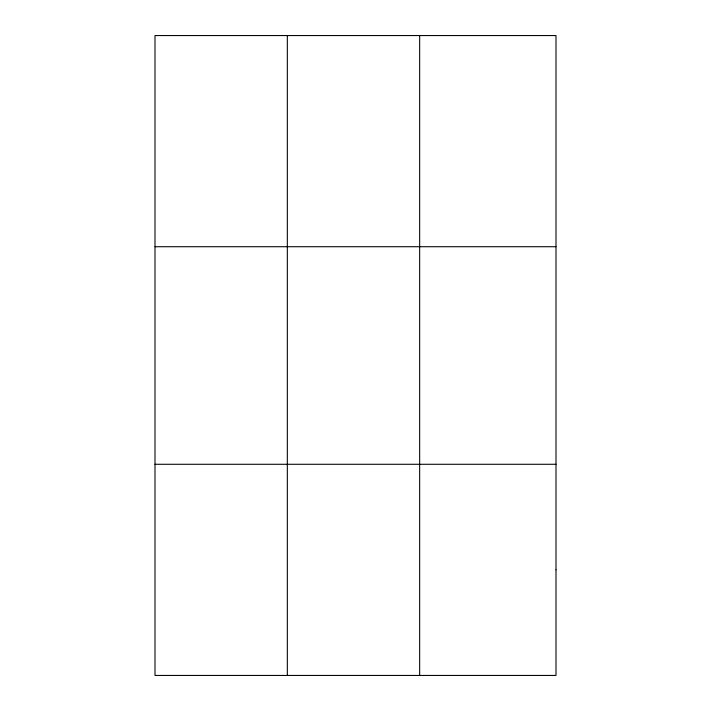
<?xml version="1.0" encoding="UTF-8"?>
<svg xmlns="http://www.w3.org/2000/svg" width="711" height="711" viewBox="0 0 711 711"><rect width="100%" height="100%" fill="white"/><g stroke="black" fill="none" stroke-linecap="round" stroke-linejoin="round"><path stroke-width="1.07" d="M287.333 35.55L287.333 675.45M419.659 35.55L419.659 675.45M154.998 246.717L556.002 246.717M154.998 464.283L556.002 464.283M556.002 569.867L556.002 675.45L154.998 675.45L154.998 35.55L556.002 35.55L556.002 569.867"/></g></svg>
